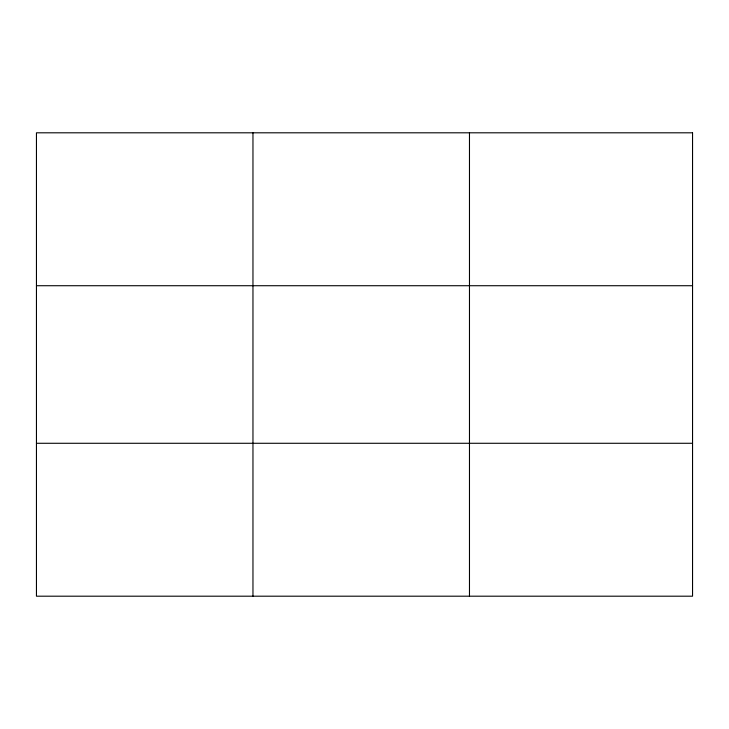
<?xml version="1.0" encoding="UTF-8"?>
<svg xmlns="http://www.w3.org/2000/svg" width="729" height="729" viewBox="0 0 729 729"><rect width="100%" height="100%" fill="white"/><g stroke="black" fill="none" stroke-linecap="round" stroke-linejoin="round"><path stroke-width="1.09" d="M252.963 132.806L252.963 596.194M469.476 132.806L469.476 596.194M36.45 285.722L692.55 285.722M36.45 443.278L692.55 443.278M692.55 132.806L692.55 596.194L36.45 596.194L36.45 132.806L692.55 132.806"/></g></svg>
